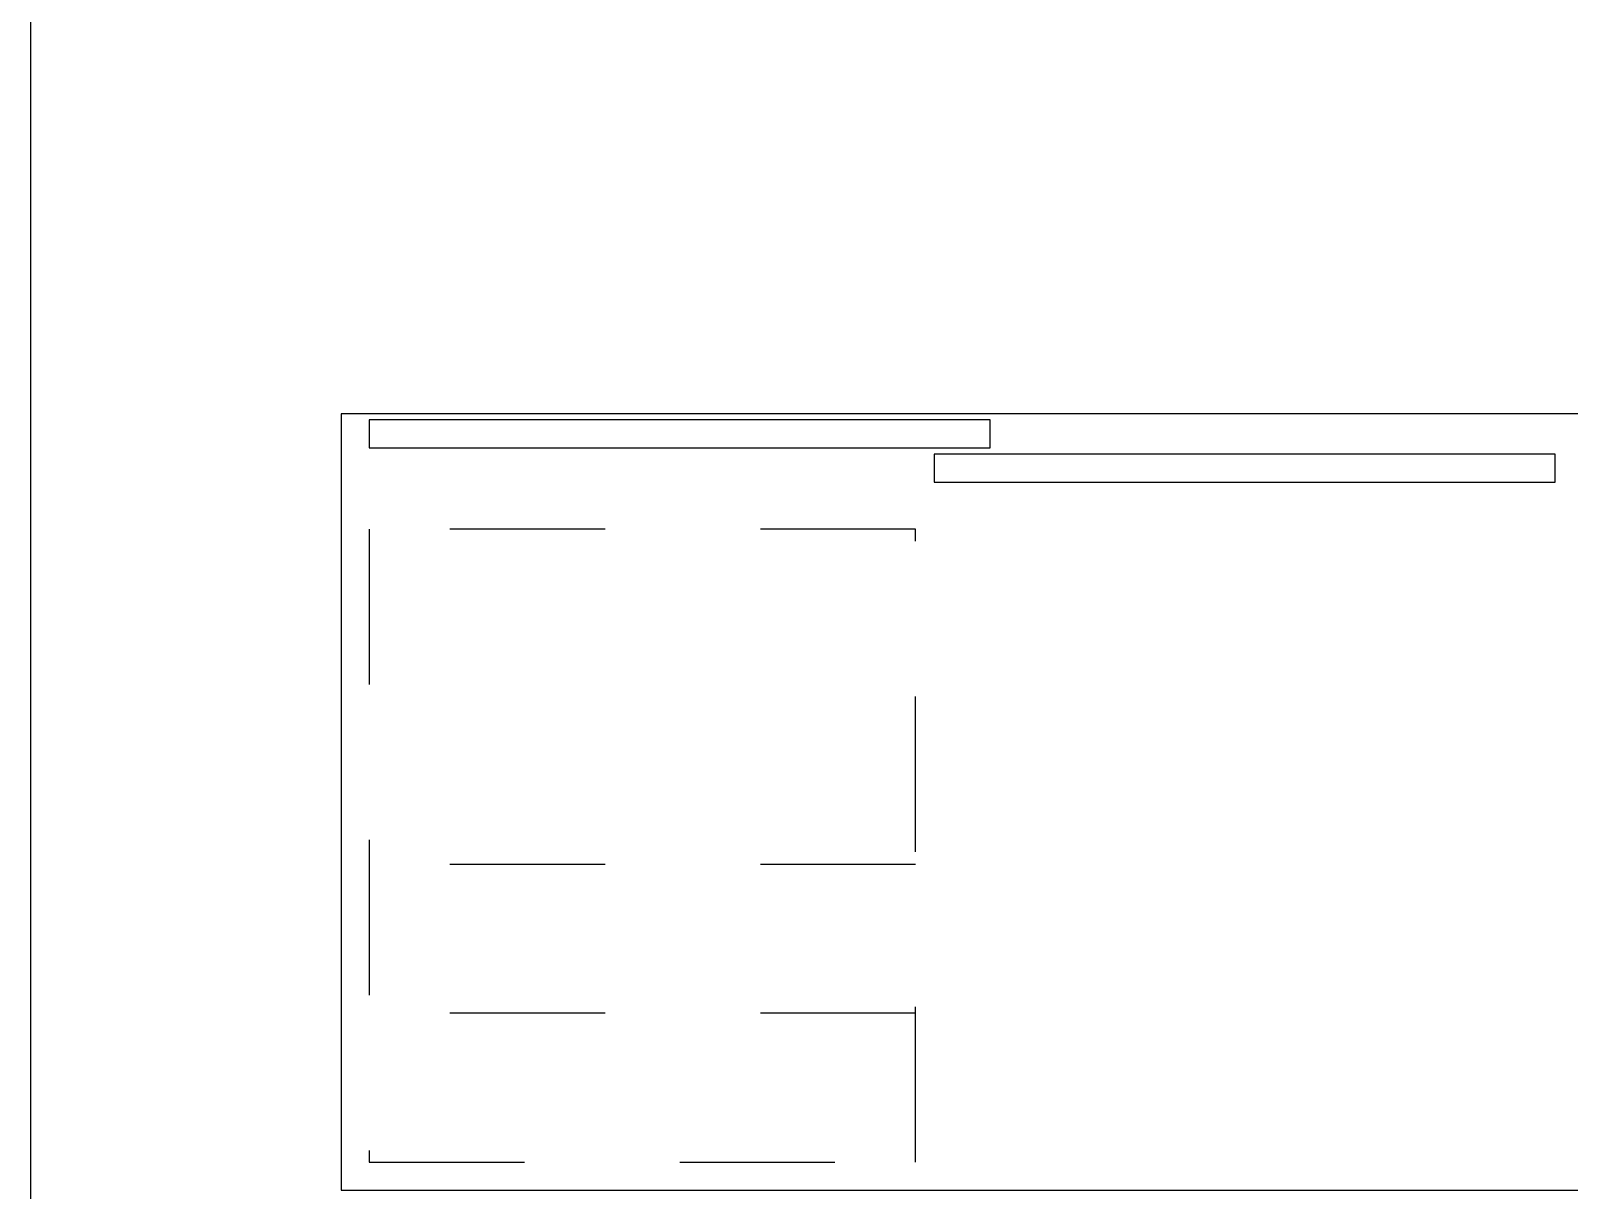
# Model space of a CAD drawing. Extents: x -1.7 to 87, y -33.6 to 19.
# Drawn here: x 10.165 to 11.156, y 4.284 to 5.031 of the extents above; entities that cross this region are included whole.
import ezdxf

# ---------------------------------------------------------------- set-up
doc = ezdxf.new("R2010")
doc.units = 0
doc.linetypes.add('DASHED2', pattern=[9.525, 6.35, -3.175])
doc.linetypes.add('HIDDEN', pattern=[0.375, 0.25, -0.125])
doc.layers.add('AR-DIV', color=2, linetype='Continuous')
doc.layers.add('AR-MOB', color=2, linetype='Continuous')

# ---------------------------------------------------------------- blocks, each defined once
blk = doc.blocks.new('ar-mob.33')
at = {"color": 252, "linetype": 'DASHED2', "ltscale": 0.01}
blk.add_line((42.78368, -5.99581), (42.43168, -5.99581), dxfattribs=at)
at = {"color": 252, "linetype": 'HIDDEN', "ltscale": 0.01}
blk.add_line((42.78368, -6.09172), (42.43168, -6.09172), dxfattribs=at)
at = {"color": 1}
for points in [[(43.21368, -5.70564), (42.41368, -5.70564), (42.41368, -6.20564), (43.21368, -6.20564)], [(42.83168, -5.70964), (42.43168, -5.70964), (42.43168, -5.72764), (42.83168, -5.72764)], [(43.19568, -5.73164), (42.79568, -5.73164), (42.79568, -5.74964), (43.19568, -5.74964)]]:
    blk.add_lwpolyline(points, close=True, dxfattribs=at)
at = {"color": 252, "linetype": 'DASHED2', "ltscale": 0.01}
blk.add_lwpolyline([(42.78368, -5.77999), (42.43168, -5.77999), (42.43168, -6.18764), (42.78368, -6.18764)], close=True, dxfattribs=at)

msp = doc.modelspace()

# ---------------------------------------------------------------- linework, layer by layer
at = {"layer": 'AR-DIV'}
msp.add_line((10.165, -0.05), (10.165, 6.71), dxfattribs=at)

# ---------------------------------------------------------------- block references
at = {"layer": 'AR-MOB'}
msp.add_blockref('ar-mob.33', (-32.04868, 10.4897), dxfattribs=at)

doc.saveas('drawing.dxf')
